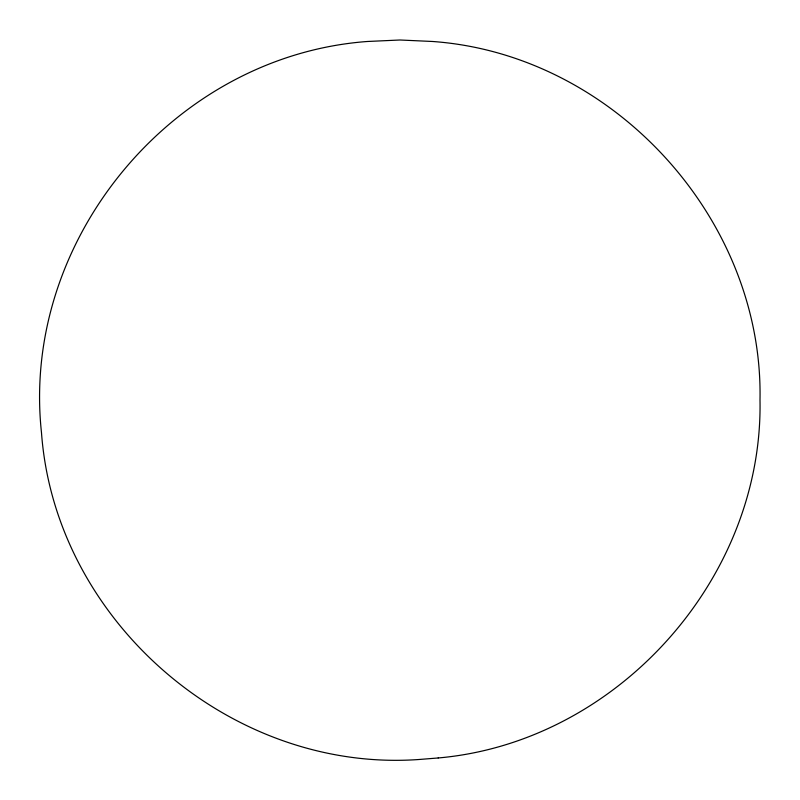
<?xml version="1.0" encoding="UTF-8"?>
<svg xmlns="http://www.w3.org/2000/svg" width="800" height="800" viewBox="0 0 800 800"><rect width="100%" height="100%" fill="white"/><g stroke="black" fill="none" stroke-linecap="round" stroke-linejoin="round"><path stroke-width="1.2" d="M438.19 757.97C616.62 742.34 763.38 579.06 760 400C763.52 218.91 613.34 54.46 432.71 41.49L400 40L367.29 41.49C173.48 55.87 20.53 239.44 41.49 432.71C55.17 620.94 230.97 773.09 419.26 759.48L438.16 757.97"/></g></svg>
